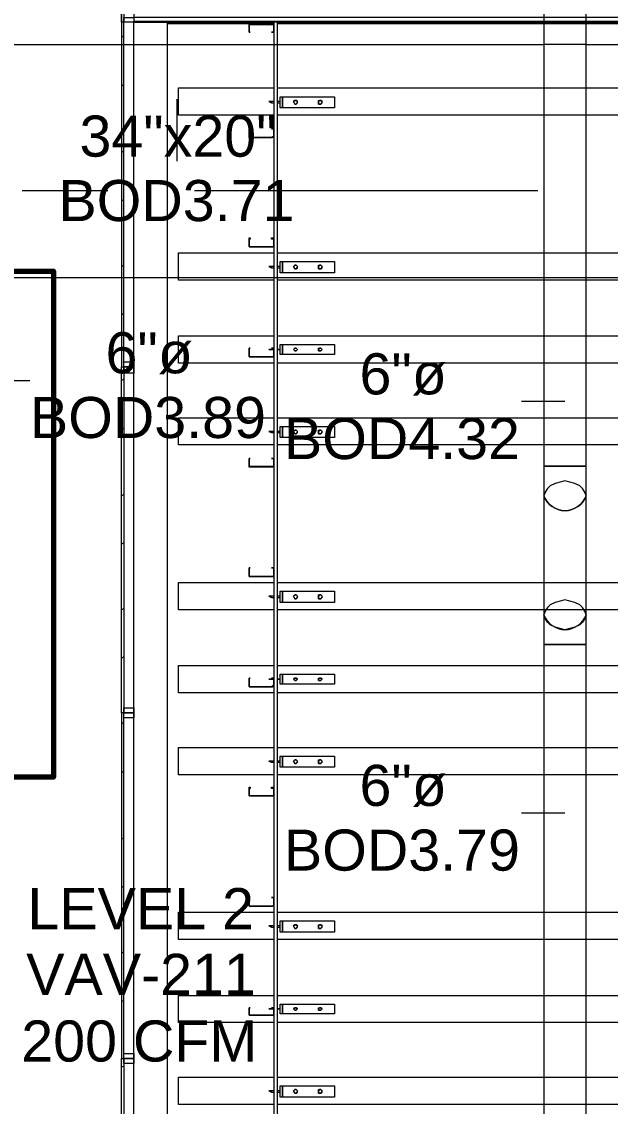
# Model space of a CAD drawing. Header units: metres. Extents: x -2 to 237, y -8 to 52.
# Drawn here: x 16.9 to 19.078, y 38.845 to 42.858 of the extents above; entities that cross this region are included whole.
import ezdxf

# ---------------------------------------------------------------- set-up
doc = ezdxf.new("R2010")
doc.units = ezdxf.units.M
doc.layers.add('HVAC - Ductos', color=5, linetype='Continuous', lineweight=0)
doc.layers.add('PDF2_Text', color=7, linetype='Continuous', lineweight=0)
doc.layers.add('PDF2_Geometry', color=7, linetype='Continuous', lineweight=0, true_color=0xaaaaaa)
doc.styles.add('PDF Helvetica', font='')
doc.styles.get('PDF Helvetica').set_extended_font_data('Helvetica')

msp = doc.modelspace()

# ---------------------------------------------------------------- linework, layer by layer
at = {"layer": 'HVAC - Ductos', "lineweight": 0}
msp.add_lwpolyline([(18.9106, 43.9472), (18.8327, 44.0206), (18.9886, 44.0206), (18.9106, 43.9472), (18.8327, 43.8693), (18.8327, 41.2138), (18.8372, 41.2138), (18.8464, 41.2138), (18.8556, 41.2138), (18.8739, 41.2138), (18.8923, 41.2138), (18.9106, 41.2138), (18.9289, 41.2138), (18.9473, 41.2138), (18.9657, 41.2138), (18.9749, 41.2138), (18.9841, 41.2138), (18.9886, 41.2138), (18.9886, 43.8693), (18.8327, 43.8693), (18.9886, 43.8693)], close=True, dxfattribs=at)
for points in [[(18.8327, 41.9109), (13.9804, 41.9109), (13.9804, 42.7732), (18.8327, 42.7732)], [(18.9886, 42.7732), (18.8327, 42.7732)], [(17.4751, 42.3421), (17.4751, 42.5713)], [(18.9886, 41.9109), (18.8327, 41.9109)], [(16.6404, 41.5303), (16.9294, 41.5303)], [(18.9106, 41.4523), (18.7501, 41.4523)], [(18.9886, 41.1038), (18.9841, 41.1175), (18.9749, 41.1313), (18.9657, 41.1405), (18.9473, 41.1496), (18.9289, 41.1542), (18.9106, 41.1588), (18.8923, 41.1542), (18.8739, 41.1496), (18.8556, 41.1405), (18.8464, 41.1313), (18.8372, 41.1175), (18.8327, 41.1038)], [(18.9886, 40.6635), (18.9841, 40.6772), (18.9749, 40.691), (18.9657, 40.7002), (18.9473, 40.7093), (18.9289, 40.7139), (18.9106, 40.7185), (18.8923, 40.7139), (18.8739, 40.7093), (18.8556, 40.7002), (18.8464, 40.691), (18.8372, 40.6772), (18.8327, 40.6635)], [(18.9106, 39.9296), (18.7501, 39.9296)]]:
    msp.add_lwpolyline(points, dxfattribs=at)
at = {"layer": 'HVAC - Ductos', "color": 5, "lineweight": 0}
msp.add_lwpolyline([(18.9886, 42.7732), (26.2441, 42.7732), (26.2441, 41.9109), (18.9886, 41.9109)], dxfattribs=at)
at = {"layer": 'HVAC - Ductos', "lineweight": 0}
msp.add_lwpolyline([(18.9886, 38.2373), (18.9886, 40.5534), (18.9886, 40.5855), (18.9886, 40.6268), (18.9886, 40.6635), (18.9886, 41.1038), (18.9886, 41.1405), (18.9886, 41.1817), (18.9886, 41.2138), (18.9841, 41.2138), (18.9749, 41.2138), (18.9657, 41.2138), (18.9473, 41.2138), (18.9289, 41.2138), (18.9106, 41.2138), (18.8923, 41.2138), (18.8739, 41.2138), (18.8556, 41.2138), (18.8464, 41.2138), (18.8372, 41.2138), (18.8327, 41.2138), (18.8327, 41.168), (18.8327, 41.1267), (18.8327, 41.1038), (18.8327, 40.6635, 0.705951), (18.9886, 40.6635), (18.9841, 40.6497), (18.9749, 40.6359), (18.9657, 40.6268), (18.9473, 40.6176), (18.9289, 40.613), (18.9106, 40.6084), (18.8923, 40.613), (18.8739, 40.6176), (18.8556, 40.6268), (18.8464, 40.6359), (18.8372, 40.6497), (18.8327, 40.6635), (18.8327, 40.6405), (18.8327, 40.5993), (18.8327, 40.5534), (18.8372, 40.5534), (18.8464, 40.5534), (18.8556, 40.5534), (18.8739, 40.5534), (18.8923, 40.5534), (18.9106, 40.5534), (18.9289, 40.5534), (18.9473, 40.5534), (18.9657, 40.5534), (18.9749, 40.5534), (18.9841, 40.5534), (18.9886, 40.5534), (18.9841, 40.5534), (18.9749, 40.5534), (18.9657, 40.5534), (18.9473, 40.5534), (18.9289, 40.5534), (18.9106, 40.5534), (18.8923, 40.5534), (18.8739, 40.5534), (18.8556, 40.5534), (18.8464, 40.5534), (18.8372, 40.5534), (18.8327, 40.5534), (18.8327, 38.2373)], format="xyb", dxfattribs=at)
msp.add_lwpolyline([(18.8327, 41.1038, 0.70593), (18.9886, 41.1038, -0.70593)], format="xyb", close=True, dxfattribs=at)
at = {"layer": 'PDF2_Geometry', "lineweight": 0}
for points in [[(17.3146, 45.7726), (17.3146, 45.6488), (17.3146, 44.3279), (17.4385, 44.3279), (17.4385, 42.9841), (17.4385, 44.3279), (17.3146, 44.3279), (17.3146, 44.0894), (17.31, 44.0894), (17.31, 44.3371), (17.31, 44.0894), (17.3146, 44.0894), (17.3146, 44.3279), (17.3146, 42.9841), (17.3146, 42.8557), (17.4385, 42.8557), (17.8328, 42.8557), (17.8328, 37.9713)], [(17.3146, 36.5312), (17.3146, 42.8557), (17.3146, 42.8603), (21.1167, 42.8603), (21.1167, 42.8741), (17.3146, 42.8741), (17.3146, 42.8603), (21.1167, 42.8603), (21.1167, 42.8557), (20.5846, 42.8557), (21.1167, 42.8557), (21.1167, 42.9841), (21.1167, 44.3279), (20.9928, 44.3279)], [(17.3146, 44.0573), (17.2779, 44.0573), (17.2779, 44.0757), (17.2779, 42.8557), (17.2687, 42.8557), (17.2687, 41.5807), (17.2779, 41.5807), (17.2779, 40.3012), (17.2687, 40.3012), (17.2687, 39.0216), (17.2779, 39.0216), (17.2779, 37.742)], [(17.2687, 37.742), (17.2687, 39.0216), (17.2779, 39.0216), (17.2779, 40.3012), (17.2687, 40.3012), (17.2687, 41.5807), (17.2779, 41.5807), (17.2779, 42.8557), (17.2687, 42.8557)], [(17.3146, 42.8511), (17.3146, 42.8557)], [(17.3146, 42.8511), (17.3146, 42.8557)], [(17.8466, 37.9713), (17.8466, 42.8557), (17.8328, 42.8557), (17.4385, 42.8557), (17.4385, 37.9713)], [(17.2779, 42.8053), (17.2687, 42.8007)], [(17.2779, 42.6218), (17.2687, 42.6218)], [(17.8328, 42.5118), (17.4797, 42.5118), (17.4797, 42.6127), (17.8328, 42.6127)], [(17.8466, 42.6127), (20.5663, 42.6127)], [(17.8328, 42.5622), (17.8237, 42.5622), (17.8145, 42.5622), (17.8237, 42.5576), (17.8328, 42.5576)], [(17.8237, 42.5576), (17.8237, 42.5622)], [(17.8558, 42.5622), (17.8466, 42.5622)], [(17.8466, 42.5576), (17.8558, 42.5576)], [(17.865, 42.5667), (17.865, 42.5622)], [(17.865, 42.5576), (17.865, 42.553)], [(20.5663, 42.5118), (17.8466, 42.5118)], [(17.2779, 42.3787), (17.2687, 42.3742)], [(17.2183, 42.232), (16.9018, 42.232)], [(18.8098, 42.232), (17.5394, 42.232)], [(17.2779, 42.1999), (17.2687, 42.1953)], [(17.8328, 41.9018), (17.4797, 41.9018), (17.4797, 42.0027), (17.8328, 42.0027)], [(17.8466, 42.0027), (20.5663, 42.0027)], [(17.2779, 41.9568), (17.2687, 41.9522)], [(17.8328, 41.9522), (17.8237, 41.9522), (17.8145, 41.9522), (17.8237, 41.9477), (17.8328, 41.9477)], [(17.8237, 41.9477), (17.8237, 41.9522)], [(17.8558, 41.9522), (17.8466, 41.9522)], [(17.8466, 41.9477), (17.8558, 41.9477)], [(17.865, 41.9568), (17.865, 41.9522)], [(17.865, 41.9477), (17.865, 41.9431)], [(20.5663, 41.9018), (17.8466, 41.9018)], [(17.2779, 41.778), (17.2687, 41.7734)], [(17.8328, 41.5945), (17.4797, 41.5945), (17.4797, 41.6954), (17.8328, 41.6954)], [(17.8466, 41.6954), (20.5663, 41.6954)], [(17.8466, 41.6449), (17.8558, 41.6449), (17.8466, 41.6449)], [(20.5663, 41.5945), (17.8466, 41.5945)], [(17.2779, 41.5349), (17.2687, 41.5303)], [(17.8328, 41.2918), (17.4797, 41.2918), (17.4797, 41.3927), (17.8328, 41.3927)], [(17.8466, 41.3927), (20.5663, 41.3927)], [(17.2779, 41.3514), (17.2687, 41.3514)], [(17.8328, 41.3423), (17.8237, 41.3423), (17.8145, 41.3423), (17.8237, 41.3377), (17.8328, 41.3377)], [(17.8237, 41.3377), (17.8237, 41.3423)], [(17.8558, 41.3423), (17.8466, 41.3423)], [(17.8466, 41.3377), (17.8558, 41.3377)], [(17.865, 41.3469), (17.865, 41.3423)], [(17.865, 41.3377), (17.865, 41.3331)], [(20.5663, 41.2918), (17.8466, 41.2918)], [(17.2779, 41.1083), (17.2687, 41.1038)], [(17.2779, 40.9295), (17.2687, 40.9249)], [(17.8328, 40.6818), (17.4797, 40.6818), (17.4797, 40.7827), (17.8328, 40.7827)], [(17.8466, 40.7827), (20.5663, 40.7827)], [(17.8328, 40.7323), (17.8237, 40.7323), (17.8145, 40.7323), (17.8237, 40.7277), (17.8328, 40.7277)], [(17.8237, 40.7277), (17.8237, 40.7323)], [(17.8558, 40.7323), (17.8466, 40.7323)], [(17.865, 40.7369), (17.865, 40.7323)], [(17.8466, 40.7277), (17.8558, 40.7277)], [(17.865, 40.7277), (17.865, 40.7231)], [(17.2779, 40.6864), (17.2687, 40.6818)], [(20.5663, 40.6818), (17.8466, 40.6818)], [(17.2779, 40.5076), (17.2687, 40.503)], [(17.8328, 40.3745), (17.4797, 40.3745), (17.4797, 40.4755), (17.8328, 40.4755)], [(17.8466, 40.4755), (20.5663, 40.4755)], [(17.8237, 40.425), (17.8145, 40.425), (17.8237, 40.425)], [(17.8328, 40.425), (17.8237, 40.425), (17.8328, 40.425)], [(20.5663, 40.3745), (17.8466, 40.3745)], [(17.2779, 40.2645), (17.2687, 40.2599)], [(17.8328, 40.0719), (17.4797, 40.0719), (17.4797, 40.1727), (17.8328, 40.1727)], [(17.8466, 40.1727), (20.5663, 40.1727)], [(17.8328, 40.1223), (17.8237, 40.1223), (17.8145, 40.1223), (17.8237, 40.1177), (17.8328, 40.1177)], [(17.8237, 40.1177), (17.8237, 40.1223)], [(17.8558, 40.1223), (17.8466, 40.1223)], [(17.8466, 40.1177), (17.8558, 40.1177)], [(17.865, 40.1269), (17.865, 40.1223)], [(17.865, 40.1177), (17.865, 40.1131)], [(17.2779, 40.081), (17.2687, 40.081)], [(20.5663, 40.0719), (17.8466, 40.0719)], [(17.2779, 39.8379), (17.2687, 39.8334)], [(17.2779, 39.6591), (17.2687, 39.6545)], [(17.8328, 39.4619), (17.4797, 39.4619), (17.4797, 39.5628), (17.8328, 39.5628)], [(17.8466, 39.5628), (20.5663, 39.5628)], [(17.8328, 39.5123), (17.8237, 39.5123), (17.8145, 39.5123), (17.8237, 39.5077), (17.8328, 39.5077)], [(17.8237, 39.5077), (17.8237, 39.5123)], [(17.8558, 39.5123), (17.8466, 39.5123)], [(17.8466, 39.5077), (17.8558, 39.5077)], [(17.865, 39.5169), (17.865, 39.5123)], [(17.865, 39.5077), (17.865, 39.5031)], [(20.5663, 39.4619), (17.8466, 39.4619)], [(17.2779, 39.416), (17.2687, 39.4114)], [(17.8328, 39.1546), (17.4797, 39.1546), (17.4797, 39.2555), (17.8328, 39.2555)], [(17.8466, 39.2555), (20.5663, 39.2555)], [(17.2779, 39.2371), (17.2687, 39.2326)], [(17.8237, 39.2051), (17.8145, 39.2051), (17.8237, 39.2051)], [(17.8328, 39.2051), (17.8237, 39.2051), (17.8328, 39.2051)], [(20.5663, 39.1546), (17.8466, 39.1546)], [(17.2779, 38.994), (17.2687, 38.9895)], [(17.8328, 38.8519), (17.4797, 38.8519), (17.4797, 38.9528), (17.8328, 38.9528)], [(17.8466, 38.9528), (20.5663, 38.9528)], [(17.8328, 38.9023), (17.8237, 38.9023), (17.8145, 38.9023), (17.8237, 38.8978), (17.8328, 38.8978)], [(17.8237, 38.8978), (17.8237, 38.9023)], [(17.8558, 38.9023), (17.8466, 38.9023)], [(17.8466, 38.8978), (17.8558, 38.8978)], [(17.865, 38.9069), (17.865, 38.9023)], [(17.865, 38.8978), (17.865, 38.8932)], [(20.5663, 38.8519), (17.8466, 38.8519)]]:
    msp.add_lwpolyline(points, dxfattribs=at)
for points in [[(17.2687, 44.0757), (17.2687, 42.8557), (17.2687, 44.0757), (17.2779, 44.0757)], [(17.2779, 42.8557), (17.2779, 42.8741), (17.3146, 42.8741), (17.3146, 42.8557)], [(17.4385, 42.8511), (17.8328, 42.8511)], [(17.8054, 42.8557), (17.5944, 42.8557)], [(17.7411, 42.8465), (17.7411, 42.8511), (17.8282, 42.8511), (17.8328, 42.8511), (17.8328, 42.8465), (17.8328, 42.819), (17.8237, 42.819), (17.8328, 42.819), (17.8328, 42.8465), (17.8282, 42.8465), (17.7411, 42.8465), (17.7411, 42.819)], [(17.7457, 42.819), (17.7411, 42.819)], [(17.8466, 42.8557), (20.5663, 42.8557)], [(20.5663, 37.9713), (20.5663, 42.8557), (17.8466, 42.8557), (20.5663, 42.8557), (20.5846, 42.8557), (20.5846, 37.9713)], [(17.8466, 42.8511), (20.5663, 42.8511)], [(17.8558, 42.5393), (17.8558, 42.5805), (17.865, 42.5805), (18.0576, 42.5805), (18.0576, 42.5393), (17.865, 42.5393)], [(17.865, 42.5393), (17.865, 42.5805)], [(17.865, 42.5622), (17.865, 42.553), (17.865, 42.5622), (17.865, 42.5667), (17.865, 42.5622), (17.865, 42.553), (17.865, 42.5622), (17.865, 42.5667)], [(17.9062, 42.5622), (17.9108, 42.553), (17.9154, 42.553), (17.92, 42.5576), (17.92, 42.5622), (17.9154, 42.5667), (17.9108, 42.5667)], [(17.92, 42.5622), (17.9154, 42.553), (17.9108, 42.553), (17.9062, 42.5622), (17.9108, 42.5667), (17.9154, 42.5667)], [(17.9979, 42.5622), (17.9979, 42.553), (18.0071, 42.553), (18.0117, 42.5576), (18.0117, 42.5622), (18.0071, 42.5667), (18.0025, 42.5667)], [(18.0117, 42.5622), (18.0071, 42.553), (17.9979, 42.553), (17.9979, 42.5622), (17.9979, 42.5667), (18.0071, 42.5667)], [(17.7411, 42.4338), (17.7411, 42.4292), (17.8282, 42.4292), (17.8282, 42.4338), (17.8328, 42.4338), (17.8328, 42.4613), (17.8237, 42.4613), (17.8328, 42.4613), (17.8328, 42.4338), (17.8328, 42.4292), (17.8282, 42.4292), (17.7411, 42.4292), (17.7411, 42.4338), (17.7411, 42.4613)], [(17.7457, 42.4613), (17.7411, 42.4613)], [(17.7457, 42.0577), (17.7457, 42.0531), (17.7411, 42.0531), (17.7411, 42.0256), (17.8282, 42.0256), (17.8328, 42.0256), (17.8328, 42.0531), (17.8237, 42.0531), (17.8237, 42.0577), (17.8328, 42.0577), (17.8328, 42.0256), (17.8282, 42.0256), (17.7411, 42.0256), (17.7411, 42.0577)], [(17.8558, 41.9293), (17.8558, 41.9706), (17.865, 41.9706), (18.0576, 41.9706), (18.0576, 41.9293), (17.865, 41.9293)], [(17.865, 41.9293), (17.865, 41.9706)], [(17.865, 41.9522), (17.865, 41.9431), (17.865, 41.9522), (17.865, 41.9568), (17.865, 41.9522), (17.865, 41.9431), (17.865, 41.9522), (17.865, 41.9568)], [(17.9062, 41.9522), (17.9108, 41.9431), (17.9154, 41.9431), (17.92, 41.9477), (17.92, 41.9522), (17.9154, 41.9568), (17.9108, 41.9568)], [(17.92, 41.9522), (17.9154, 41.9431), (17.9108, 41.9431), (17.9062, 41.9522), (17.9108, 41.9568), (17.9154, 41.9568)], [(17.9979, 41.9522), (17.9979, 41.9431), (18.0071, 41.9431), (18.0117, 41.9477), (18.0117, 41.9522), (18.0071, 41.9568), (18.0025, 41.9568)], [(18.0117, 41.9522), (18.0071, 41.9431), (17.9979, 41.9431), (17.9979, 41.9522), (17.9979, 41.9568), (18.0071, 41.9568)], [(17.8558, 41.6266), (17.8558, 41.6633), (17.865, 41.6633), (18.0576, 41.6633), (18.0576, 41.6266), (17.865, 41.6266)], [(17.865, 41.6266), (17.865, 41.6633)], [(17.7411, 41.6174), (17.8282, 41.6174), (17.8328, 41.6174), (17.8328, 41.6495), (17.8237, 41.6495), (17.8328, 41.6495), (17.8328, 41.6174), (17.8282, 41.6174), (17.7411, 41.6174), (17.7411, 41.6495)], [(17.7457, 41.6495), (17.7411, 41.6495)], [(17.8237, 41.6449), (17.8328, 41.6449), (17.8237, 41.6449), (17.8145, 41.6449)], [(17.865, 41.6449), (17.865, 41.6403), (17.865, 41.6449), (17.865, 41.6495), (17.865, 41.6449), (17.865, 41.6403), (17.865, 41.6449), (17.865, 41.6495)], [(17.9062, 41.6449), (17.9108, 41.6403), (17.9154, 41.6403), (17.92, 41.6449), (17.9154, 41.6495), (17.9108, 41.6495)], [(17.92, 41.6449), (17.9154, 41.6403), (17.9108, 41.6403), (17.9062, 41.6449), (17.9108, 41.6495), (17.9154, 41.6495)], [(17.9979, 41.6449), (17.9979, 41.6403), (18.0071, 41.6403), (18.0117, 41.6449), (18.0071, 41.6495), (18.0025, 41.6495)], [(18.0117, 41.6449), (18.0071, 41.6403), (17.9979, 41.6403), (17.9979, 41.6449), (17.9979, 41.6495), (18.0071, 41.6495)], [(17.2779, 41.5807), (17.2779, 41.5991), (17.3146, 41.5991), (17.3146, 41.5807)], [(17.2779, 41.5578), (17.2779, 41.5807), (17.3146, 41.5807), (17.3146, 41.5578)], [(17.8558, 41.3193), (17.8558, 41.3606), (17.865, 41.3606), (18.0576, 41.3606), (18.0576, 41.3193), (17.865, 41.3193)], [(17.865, 41.3193), (17.865, 41.3606)], [(17.865, 41.3423), (17.865, 41.3331), (17.865, 41.3423), (17.865, 41.3469), (17.865, 41.3423), (17.865, 41.3331), (17.865, 41.3423), (17.865, 41.3469)], [(17.9062, 41.3423), (17.9108, 41.3331), (17.9154, 41.3331), (17.92, 41.3377), (17.92, 41.3423), (17.9154, 41.3469), (17.9108, 41.3469)], [(17.92, 41.3423), (17.9154, 41.3331), (17.9108, 41.3331), (17.9062, 41.3423), (17.9108, 41.3469), (17.9154, 41.3469)], [(17.9979, 41.3423), (17.9979, 41.3331), (18.0071, 41.3331), (18.0117, 41.3377), (18.0117, 41.3423), (18.0071, 41.3469), (18.0025, 41.3469)], [(18.0117, 41.3423), (18.0071, 41.3331), (17.9979, 41.3331), (17.9979, 41.3423), (17.9979, 41.3469), (18.0071, 41.3469)], [(17.7411, 41.2138), (17.8282, 41.2138), (17.8328, 41.2138), (17.8328, 41.2414), (17.8237, 41.2414), (17.8328, 41.2414), (17.8328, 41.2138), (17.8328, 41.2092), (17.8282, 41.2092), (17.7411, 41.2092), (17.7411, 41.2138), (17.7411, 41.2414)], [(17.7457, 41.2414), (17.7411, 41.2414)], [(17.7411, 40.8056), (17.8282, 40.8056), (17.8328, 40.8056), (17.8328, 40.8378), (17.8237, 40.8378), (17.8328, 40.8378), (17.8328, 40.8056), (17.8282, 40.8056), (17.7411, 40.8056), (17.7411, 40.8378)], [(17.7457, 40.8378), (17.7411, 40.8378)], [(17.8558, 40.7093), (17.8558, 40.7507), (17.865, 40.7507), (18.0576, 40.7507), (18.0576, 40.7093), (17.865, 40.7093)], [(17.865, 40.7093), (17.865, 40.7507)], [(17.865, 40.7323), (17.865, 40.7369), (17.865, 40.7323), (17.865, 40.7231), (17.865, 40.7323), (17.865, 40.7369), (17.865, 40.7323), (17.865, 40.7231)], [(17.92, 40.7323), (17.9154, 40.7369), (17.9108, 40.7369), (17.9062, 40.7323), (17.9108, 40.7231), (17.9154, 40.7231), (17.92, 40.7277)], [(17.9062, 40.7323), (17.9108, 40.7369), (17.9154, 40.7369), (17.92, 40.7323), (17.9154, 40.7231), (17.9108, 40.7231)], [(18.0117, 40.7323), (18.0071, 40.7369), (18.0025, 40.7369), (17.9979, 40.7323), (17.9979, 40.7231), (18.0071, 40.7231), (18.0117, 40.7277)], [(17.9979, 40.7323), (17.9979, 40.7369), (18.0071, 40.7369), (18.0117, 40.7323), (18.0071, 40.7231), (17.9979, 40.7231)], [(17.7411, 40.4021), (17.7411, 40.3975), (17.8282, 40.3975), (17.8282, 40.4021), (17.8328, 40.4021), (17.8328, 40.4296), (17.8237, 40.4296), (17.8328, 40.4296), (17.8328, 40.4021), (17.8328, 40.3975), (17.8282, 40.3975), (17.7411, 40.3975), (17.7411, 40.4021), (17.7411, 40.4296)], [(17.7457, 40.4296), (17.7411, 40.4296)], [(17.8558, 40.425), (17.8466, 40.425)], [(17.8558, 40.4067), (17.8558, 40.4433), (17.865, 40.4433), (18.0576, 40.4433), (18.0576, 40.4067), (17.865, 40.4067)], [(17.865, 40.4067), (17.865, 40.4433)], [(17.865, 40.425), (17.865, 40.4296), (17.865, 40.425), (17.865, 40.4204), (17.865, 40.425), (17.865, 40.4296), (17.865, 40.425), (17.865, 40.4204)], [(17.92, 40.425), (17.9154, 40.4296), (17.9108, 40.4296), (17.9062, 40.425), (17.9108, 40.4204), (17.9154, 40.4204)], [(17.9062, 40.425), (17.9108, 40.4296), (17.9154, 40.4296), (17.92, 40.425), (17.9154, 40.4204), (17.9108, 40.4204)], [(18.0117, 40.425), (18.0071, 40.4296), (18.0025, 40.4296), (17.9979, 40.425), (17.9979, 40.4204), (18.0071, 40.4204)], [(17.9979, 40.425), (17.9979, 40.4296), (18.0071, 40.4296), (18.0117, 40.425), (18.0071, 40.4204), (17.9979, 40.4204)], [(17.2779, 40.3012), (17.2779, 40.3196), (17.3146, 40.3196), (17.3146, 40.3012)], [(17.2779, 40.2828), (17.2779, 40.3012), (17.3146, 40.3012), (17.3146, 40.2828)], [(17.8558, 40.0993), (17.8558, 40.1407), (17.865, 40.1407), (18.0576, 40.1407), (18.0576, 40.0993), (17.865, 40.0993)], [(17.865, 40.0993), (17.865, 40.1407)], [(17.865, 40.1223), (17.865, 40.1269), (17.865, 40.1223), (17.865, 40.1131), (17.865, 40.1223), (17.865, 40.1269), (17.865, 40.1223), (17.865, 40.1131)], [(17.92, 40.1223), (17.9154, 40.1269), (17.9108, 40.1269), (17.9062, 40.1223), (17.9108, 40.1131), (17.9154, 40.1131), (17.92, 40.1177)], [(17.9062, 40.1223), (17.9108, 40.1269), (17.9154, 40.1269), (17.92, 40.1223), (17.9154, 40.1131), (17.9108, 40.1131)], [(18.0117, 40.1223), (18.0071, 40.1269), (18.0025, 40.1269), (17.9979, 40.1223), (17.9979, 40.1131), (18.0071, 40.1131), (18.0117, 40.1177)], [(17.9979, 40.1223), (17.9979, 40.1269), (18.0071, 40.1269), (18.0117, 40.1223), (18.0071, 40.1131), (17.9979, 40.1131)], [(17.7457, 40.026), (17.7457, 40.0214), (17.7411, 40.0214), (17.7411, 39.9939), (17.8282, 39.9939), (17.8328, 39.9939), (17.8328, 40.0214), (17.8237, 40.0214), (17.8237, 40.026), (17.8328, 40.026), (17.8328, 39.9939), (17.8282, 39.9939), (17.7411, 39.9939), (17.7411, 40.026)], [(17.7411, 39.5903), (17.7411, 39.5857), (17.8282, 39.5857), (17.8328, 39.5903), (17.8328, 39.6178), (17.8237, 39.6178), (17.8328, 39.6178), (17.8328, 39.5903), (17.8328, 39.5857), (17.8282, 39.5857), (17.7411, 39.5857), (17.7411, 39.5903), (17.7411, 39.6178)], [(17.7457, 39.6178), (17.7411, 39.6178)], [(17.8558, 39.4894), (17.8558, 39.5307), (17.865, 39.5307), (18.0576, 39.5307), (18.0576, 39.4894), (17.865, 39.4894)], [(17.865, 39.4894), (17.865, 39.5307)], [(17.865, 39.5123), (17.865, 39.5169), (17.865, 39.5123), (17.865, 39.5031), (17.865, 39.5123), (17.865, 39.5169), (17.865, 39.5123), (17.865, 39.5031)], [(17.92, 39.5123), (17.9154, 39.5169), (17.9108, 39.5169), (17.9062, 39.5123), (17.9108, 39.5031), (17.9154, 39.5031), (17.92, 39.5077)], [(17.9062, 39.5123), (17.9108, 39.5169), (17.9154, 39.5169), (17.92, 39.5123), (17.9154, 39.5031), (17.9108, 39.5031)], [(18.0117, 39.5123), (18.0071, 39.5169), (18.0025, 39.5169), (17.9979, 39.5123), (17.9979, 39.5031), (18.0071, 39.5031), (18.0117, 39.5077)], [(17.9979, 39.5123), (17.9979, 39.5169), (18.0071, 39.5169), (18.0117, 39.5123), (18.0071, 39.5031), (17.9979, 39.5031)], [(17.7411, 39.1821), (17.8282, 39.1821), (17.8328, 39.1821), (17.8328, 39.2097), (17.8237, 39.2097), (17.8328, 39.2097), (17.8328, 39.1821), (17.8282, 39.1821), (17.7411, 39.1821), (17.7411, 39.2097)], [(17.7457, 39.2097), (17.7411, 39.2097)], [(17.8558, 39.1867), (17.8558, 39.2234), (17.865, 39.2234), (18.0576, 39.2234), (18.0576, 39.1867), (17.865, 39.1867)], [(17.865, 39.1867), (17.865, 39.2234)], [(17.865, 39.2051), (17.865, 39.2097), (17.865, 39.2051), (17.865, 39.2005), (17.865, 39.2051), (17.865, 39.2097), (17.865, 39.2051), (17.865, 39.2005)], [(17.92, 39.2051), (17.9154, 39.2097), (17.9108, 39.2097), (17.9062, 39.2051), (17.9108, 39.2005), (17.9154, 39.2005)], [(17.9062, 39.2051), (17.9108, 39.2097), (17.9154, 39.2097), (17.92, 39.2051), (17.9154, 39.2005), (17.9108, 39.2005)], [(18.0117, 39.2051), (18.0071, 39.2097), (18.0025, 39.2097), (17.9979, 39.2051), (17.9979, 39.2005), (18.0071, 39.2005)], [(17.9979, 39.2051), (17.9979, 39.2097), (18.0071, 39.2097), (18.0117, 39.2051), (18.0071, 39.2005), (17.9979, 39.2005)], [(17.8558, 39.2051), (17.8466, 39.2051)], [(17.2779, 39.0216), (17.2779, 39.04), (17.3146, 39.04), (17.3146, 39.0216)], [(17.2779, 39.0032), (17.2779, 39.0216), (17.3146, 39.0216), (17.3146, 39.0032)], [(17.8558, 38.8794), (17.8558, 38.9207), (17.865, 38.9207), (18.0576, 38.9207), (18.0576, 38.8794), (17.865, 38.8794)], [(17.865, 38.8794), (17.865, 38.9207)], [(17.865, 38.9023), (17.865, 38.9069), (17.865, 38.9023), (17.865, 38.8932), (17.865, 38.9023), (17.865, 38.9069), (17.865, 38.9023), (17.865, 38.8932)], [(17.92, 38.9023), (17.9154, 38.9069), (17.9108, 38.9069), (17.9062, 38.9023), (17.9108, 38.8932), (17.9154, 38.8932), (17.92, 38.8978)], [(17.9062, 38.9023), (17.9108, 38.9069), (17.9154, 38.9069), (17.92, 38.9023), (17.9154, 38.8932), (17.9108, 38.8932)], [(18.0117, 38.9023), (18.0071, 38.9069), (18.0025, 38.9069), (17.9979, 38.9023), (17.9979, 38.8932), (18.0071, 38.8932), (18.0117, 38.8978)], [(17.9979, 38.9023), (17.9979, 38.9069), (18.0071, 38.9069), (18.0117, 38.9023), (18.0071, 38.8932), (17.9979, 38.8932)]]:
    msp.add_lwpolyline(points, close=True, dxfattribs=at)
at = {"layer": 'PDF2_Geometry', "color": 232, "lineweight": 70, "true_color": 0xe91e64}
msp.add_lwpolyline([(15.9856, 41.935), (17.0169, 41.935), (17.0169, 40.0634), (15.9856, 40.0634)], close=True, dxfattribs=at)

# ---------------------------------------------------------------- texts
at = {"layer": 'PDF2_Text', "lineweight": 0, "char_height": 0.15205, "attachment_point": 4, "style": 'PDF Helvetica'}
for s, insert in [('34"x20"', (17.1135, 42.4336)), ('BOD3.71', (17.0356, 42.1951)), ('6"ø', (17.2099, 41.631)), ('6"ø', (18.1501, 41.553)), ('BOD3.89', (16.9301, 41.3925)), ('BOD4.32', (17.8703, 41.3146)), ('6"ø', (18.1501, 40.0304)), ('BOD3.79', (17.8703, 39.7919)), ('LEVEL 2', (16.9209, 39.5763)), ('VAV-211', (16.9163, 39.3332)), ('200 CFM', (16.898, 39.0856))]:
    msp.add_mtext(s, dxfattribs=dict(at, insert=insert))

doc.saveas('drawing.dxf')
